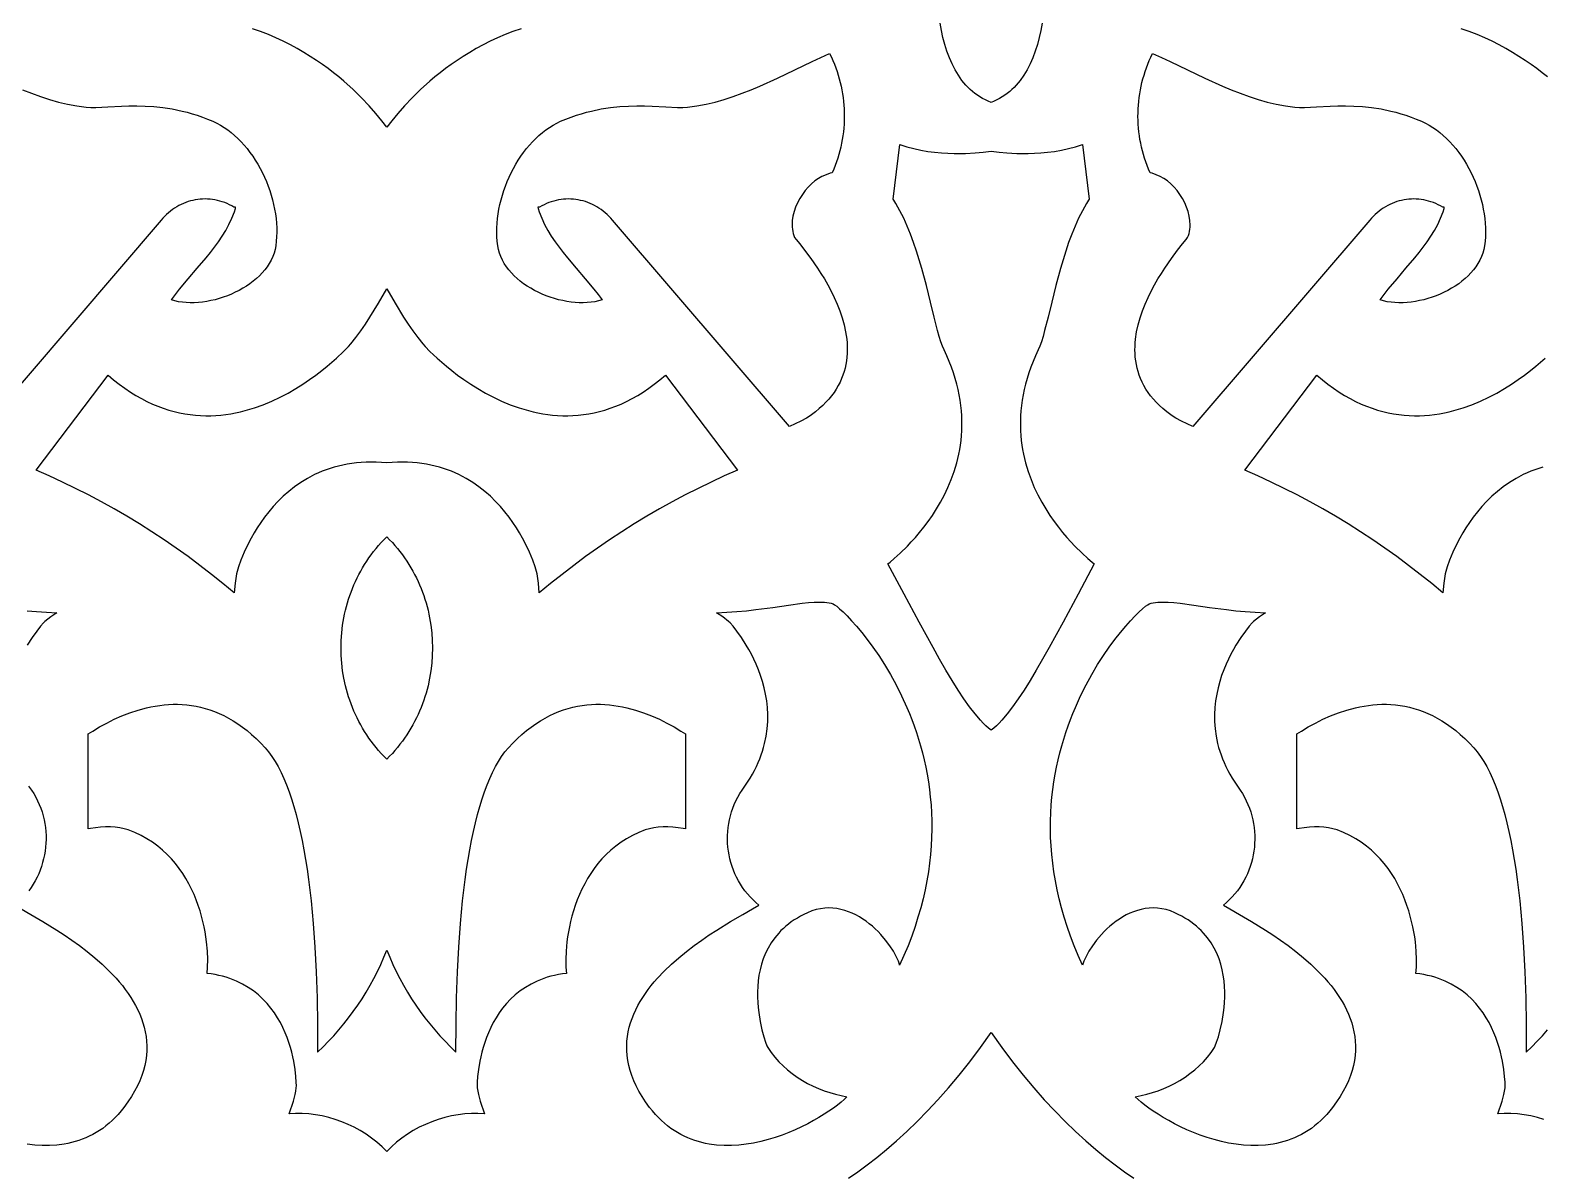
# Model space of a CAD drawing. Extents: x -350 to 350, y -780 to 780.
# Drawn here: x -174.4 to -79.3, y -647.1 to -575.2 of the extents above; entities that cross this region are included whole.
import ezdxf

# ---------------------------------------------------------------- set-up
doc = ezdxf.new("R2010")
doc.units = 0
doc.layers.add('LAYER_1', color=18, linetype='CONTINUOUS')

msp = doc.modelspace()

# ---------------------------------------------------------------- linework, layer by layer
at = {"layer": 'LAYER_1'}
for points in [[(-143.559, -575.075), (-144.066, -575.256), (-144.557, -575.449), (-145.033, -575.654), (-145.494, -575.869), (-145.94, -576.093), (-146.372, -576.326), (-146.788, -576.566), (-147.189, -576.813), (-147.576, -577.065), (-147.949, -577.322), (-148.307, -577.582), (-148.65, -577.845), (-148.979, -578.11), (-149.295, -578.376), (-149.882, -578.906), (-150.414, -579.427), (-150.892, -579.932), (-151.314, -580.413), (-151.683, -580.863), (-152, -581.273), (-152.317, -580.863), (-152.686, -580.413), (-153.109, -579.932), (-153.586, -579.427), (-154.118, -578.906), (-154.706, -578.376), (-155.021, -578.11), (-155.35, -577.845), (-155.694, -577.582), (-156.051, -577.322), (-156.424, -577.065), (-156.811, -576.813), (-157.212, -576.566), (-157.629, -576.326), (-158.06, -576.093), (-158.506, -575.869), (-158.967, -575.654), (-159.443, -575.449), (-159.935, -575.256), (-160.441, -575.075)], [(-110.784, -574.721), (-110.869, -575.183), (-110.969, -575.633), (-111.086, -576.069), (-111.22, -576.492), (-111.372, -576.897), (-111.542, -577.285), (-111.731, -577.654), (-111.939, -578.001), (-112.168, -578.326), (-112.417, -578.627), (-112.55, -578.768), (-112.688, -578.902), (-112.831, -579.029), (-112.981, -579.149), (-113.136, -579.262), (-113.296, -579.368), (-113.463, -579.466), (-113.635, -579.556), (-113.814, -579.638), (-113.999, -579.712), (-114.185, -579.638), (-114.363, -579.556), (-114.535, -579.466), (-114.702, -579.368), (-114.863, -579.262), (-115.018, -579.149), (-115.167, -579.029), (-115.311, -578.902), (-115.449, -578.768), (-115.581, -578.627), (-115.831, -578.326), (-116.059, -578.001), (-116.268, -577.654), (-116.456, -577.285), (-116.626, -576.897), (-116.778, -576.492), (-116.912, -576.069), (-117.029, -575.633), (-117.129, -575.183), (-117.214, -574.721)], [(-79.019, -578.11), (-79.348, -577.845), (-79.692, -577.582), (-80.049, -577.322), (-80.422, -577.065), (-80.809, -576.813), (-81.21, -576.566), (-81.627, -576.326), (-82.058, -576.093), (-82.504, -575.869), (-82.965, -575.654), (-83.441, -575.449), (-83.933, -575.256), (-84.439, -575.075)], [(-174.904, -578.915), (-174.346, -579.137), (-173.784, -579.342), (-173.218, -579.527), (-172.648, -579.689), (-172.072, -579.825), (-171.491, -579.933), (-170.903, -580.008), (-170.612, -580.025), (-170.287, -580.025), (-169.544, -579.991), (-168.683, -579.944), (-168.211, -579.929), (-167.713, -579.925), (-167.191, -579.938), (-166.644, -579.972), (-166.075, -580.032), (-165.485, -580.123), (-164.874, -580.25), (-164.562, -580.328), (-164.245, -580.417), (-163.923, -580.518), (-163.597, -580.631), (-163.267, -580.756), (-162.933, -580.894), (-162.693, -581.007), (-162.457, -581.135), (-162.227, -581.277), (-162.002, -581.433), (-161.782, -581.601), (-161.569, -581.782), (-161.362, -581.975), (-161.162, -582.179), (-160.968, -582.393), (-160.782, -582.617), (-160.602, -582.85), (-160.431, -583.092), (-160.267, -583.342), (-160.111, -583.598), (-159.963, -583.862), (-159.824, -584.131), (-159.694, -584.405), (-159.573, -584.684), (-159.462, -584.967), (-159.36, -585.254), (-159.267, -585.543), (-159.185, -585.834), (-159.114, -586.127), (-159.053, -586.42), (-159.003, -586.713), (-158.964, -587.006), (-158.937, -587.298), (-158.921, -587.588), (-158.917, -587.875), (-158.925, -588.16), (-158.946, -588.44), (-158.98, -588.716), (-159.025, -588.952), (-159.089, -589.182), (-159.172, -589.406), (-159.273, -589.623), (-159.39, -589.834), (-159.523, -590.038), (-159.671, -590.235), (-159.833, -590.425), (-160.008, -590.607), (-160.196, -590.781), (-160.394, -590.947), (-160.603, -591.105), (-160.822, -591.254), (-161.049, -591.395), (-161.283, -591.526), (-161.524, -591.648), (-161.771, -591.761), (-162.023, -591.864), (-162.279, -591.956), (-162.538, -592.039), (-162.799, -592.11), (-163.061, -592.171), (-163.323, -592.221), (-163.585, -592.259), (-163.845, -592.286), (-164.103, -592.301), (-164.357, -592.304), (-164.607, -592.295), (-164.852, -592.273), (-165.091, -592.238), (-165.322, -592.19), (-165.546, -592.129), (-165.293, -591.787), (-165.028, -591.451), (-164.479, -590.791), (-163.916, -590.139), (-163.359, -589.483), (-163.09, -589.15), (-162.829, -588.812), (-162.579, -588.468), (-162.343, -588.115), (-162.123, -587.754), (-161.922, -587.381), (-161.742, -586.996), (-161.585, -586.598), (-161.52, -586.377), (-161.506, -586.3), (-161.608, -586.299), (-161.752, -586.216), (-161.897, -586.14), (-162.044, -586.072), (-162.193, -586.011), (-162.344, -585.957), (-162.496, -585.91), (-162.649, -585.871), (-162.803, -585.839), (-162.957, -585.814), (-163.112, -585.796), (-163.268, -585.785), (-163.423, -585.781), (-163.578, -585.784), (-163.732, -585.794), (-163.886, -585.811), (-164.039, -585.835), (-164.191, -585.866), (-164.342, -585.904), (-164.491, -585.948), (-164.638, -585.999), (-164.784, -586.057), (-164.927, -586.121), (-165.067, -586.192), (-165.205, -586.269), (-165.341, -586.353), (-165.473, -586.444), (-165.602, -586.541), (-165.727, -586.644), (-165.848, -586.753), (-165.966, -586.869), (-166.079, -586.992), (-166.188, -587.12), (-177.319, -600.072)], [(-79.308, -602.639), (-79.566, -602.718), (-79.818, -602.805), (-80.064, -602.899), (-80.302, -603), (-80.535, -603.108), (-80.98, -603.341), (-81.4, -603.597), (-81.796, -603.872), (-82.167, -604.164), (-82.515, -604.469), (-82.841, -604.787), (-83.144, -605.112), (-83.425, -605.444), (-83.685, -605.779), (-83.925, -606.114), (-84.145, -606.447), (-84.345, -606.775), (-84.527, -607.096), (-84.69, -607.406), (-84.965, -607.984), (-85.173, -608.488), (-85.32, -608.896), (-85.449, -609.338), (-85.495, -609.638), (-85.529, -609.94), (-85.588, -610.546), (-86.298, -609.955), (-87.019, -609.377), (-87.75, -608.813), (-88.492, -608.263), (-89.244, -607.727), (-90.005, -607.205), (-90.776, -606.698), (-91.555, -606.205), (-92.342, -605.727), (-93.138, -605.265), (-93.941, -604.818), (-94.751, -604.387), (-95.568, -603.971), (-96.391, -603.572), (-97.22, -603.189), (-98.055, -602.823), (-93.522, -596.848), (-93.172, -597.145), (-92.822, -597.422), (-92.472, -597.678), (-92.123, -597.914), (-91.775, -598.13), (-91.427, -598.328), (-91.081, -598.507), (-90.735, -598.668), (-90.391, -598.812), (-90.049, -598.938), (-89.708, -599.049), (-89.369, -599.143), (-89.032, -599.222), (-88.697, -599.287), (-88.365, -599.337), (-88.035, -599.373), (-87.707, -599.395), (-87.382, -599.405), (-87.061, -599.403), (-86.742, -599.389), (-86.427, -599.363), (-86.115, -599.327), (-85.807, -599.28), (-85.502, -599.224), (-85.202, -599.159), (-84.905, -599.085), (-84.325, -598.912), (-83.764, -598.711), (-83.222, -598.486), (-82.7, -598.24), (-82.201, -597.978), (-81.726, -597.703), (-81.275, -597.42), (-80.85, -597.134), (-80.453, -596.847), (-80.084, -596.565), (-79.745, -596.291), (-79.163, -595.784)], [(-174.622, -611.66), (-174.02, -611.716), (-173.392, -611.759), (-172.739, -611.786), (-173.122, -612.053), (-173.496, -612.332), (-173.593, -612.429), (-173.771, -612.634), (-174.012, -612.94), (-174.298, -613.339), (-174.609, -613.825)], [(-79.237, -643.64), (-79.648, -643.518), (-80.063, -643.418), (-80.481, -643.342), (-80.9, -643.29), (-81.317, -643.263), (-81.731, -643.261), (-82.141, -643.286), (-81.874, -642.484), (-81.765, -642.076), (-81.721, -641.869), (-81.686, -641.661), (-81.681, -641.536), (-81.687, -641.289), (-81.711, -640.937), (-81.762, -640.497), (-81.848, -639.984), (-81.906, -639.707), (-81.976, -639.417), (-82.058, -639.118), (-82.153, -638.812), (-82.264, -638.501), (-82.389, -638.187), (-82.531, -637.871), (-82.691, -637.557), (-82.869, -637.246), (-83.066, -636.941), (-83.283, -636.642), (-83.522, -636.354), (-83.783, -636.077), (-84.068, -635.814), (-84.377, -635.567), (-84.71, -635.338), (-85.071, -635.129), (-85.458, -634.942), (-85.873, -634.78), (-86.092, -634.708), (-86.318, -634.644), (-86.551, -634.587), (-86.793, -634.537), (-87.042, -634.495), (-87.298, -634.46), (-87.261, -634.065), (-87.25, -633.596), (-87.27, -633.064), (-87.325, -632.48), (-87.367, -632.172), (-87.419, -631.855), (-87.482, -631.53), (-87.557, -631.2), (-87.643, -630.865), (-87.742, -630.526), (-87.854, -630.186), (-87.979, -629.845), (-88.118, -629.505), (-88.272, -629.167), (-88.441, -628.833), (-88.625, -628.503), (-88.826, -628.18), (-89.044, -627.865), (-89.278, -627.559), (-89.531, -627.264), (-89.801, -626.98), (-90.091, -626.709), (-90.399, -626.454), (-90.728, -626.214), (-91.077, -625.992), (-91.447, -625.788), (-91.838, -625.605), (-92.251, -625.443), (-92.511, -625.364), (-92.784, -625.306), (-93.071, -625.268), (-93.368, -625.249), (-93.675, -625.248), (-93.99, -625.266), (-94.31, -625.301), (-94.636, -625.353), (-94.776, -625.382), (-94.776, -619.41), (-94.486, -619.224), (-94.058, -618.969), (-93.609, -618.723), (-93.14, -618.49), (-92.653, -618.274), (-92.149, -618.079), (-91.63, -617.908), (-91.097, -617.765), (-90.826, -617.706), (-90.553, -617.655), (-90.276, -617.613), (-89.997, -617.581), (-89.716, -617.559), (-89.433, -617.547), (-89.148, -617.547), (-88.861, -617.558), (-88.573, -617.581), (-88.284, -617.617), (-87.994, -617.665), (-87.702, -617.727), (-87.41, -617.803), (-87.118, -617.894), (-86.825, -617.999), (-86.532, -618.12), (-86.24, -618.257), (-85.947, -618.41), (-85.655, -618.581), (-85.364, -618.768), (-85.074, -618.974), (-84.785, -619.198), (-84.497, -619.441), (-84.21, -619.703), (-83.926, -619.985), (-83.643, -620.287), (-83.428, -620.543), (-83.222, -620.824), (-83.023, -621.132), (-82.831, -621.465), (-82.647, -621.823), (-82.471, -622.205), (-82.302, -622.612), (-82.14, -623.043), (-81.986, -623.497), (-81.839, -623.974), (-81.7, -624.473), (-81.567, -624.994), (-81.442, -625.537), (-81.323, -626.102), (-81.212, -626.687), (-81.108, -627.292), (-81.01, -627.917), (-80.92, -628.562), (-80.836, -629.226), (-80.759, -629.909), (-80.689, -630.61), (-80.626, -631.329), (-80.519, -632.818), (-80.438, -634.373), (-80.383, -635.992), (-80.353, -637.67), (-80.348, -639.404), (-80.001, -639.073), (-79.662, -638.731), (-79.332, -638.378), (-79.011, -638.015)], [(-174.519, -622.686), (-174.339, -622.934), (-174.199, -623.153), (-174.071, -623.378), (-173.955, -623.607), (-173.851, -623.839), (-173.758, -624.075), (-173.676, -624.314), (-173.606, -624.556), (-173.548, -624.8), (-173.5, -625.045), (-173.464, -625.292), (-173.44, -625.539), (-173.426, -625.787), (-173.424, -626.035), (-173.432, -626.283), (-173.451, -626.529), (-173.482, -626.775), (-173.523, -627.018), (-173.575, -627.259), (-173.638, -627.498), (-173.711, -627.734), (-173.795, -627.966), (-173.889, -628.194), (-173.994, -628.418), (-174.109, -628.637), (-174.235, -628.85), (-174.371, -629.059), (-174.517, -629.261)], [(-174.99, -630.411), (-174.383, -630.757), (-173.62, -631.202), (-172.745, -631.739), (-172.28, -632.043), (-171.804, -632.368), (-171.322, -632.715), (-170.841, -633.083), (-170.364, -633.473), (-169.899, -633.883), (-169.451, -634.313), (-169.025, -634.762), (-168.822, -634.994), (-168.627, -635.231), (-168.44, -635.473), (-168.263, -635.719), (-168.095, -635.97), (-167.937, -636.225), (-167.791, -636.485), (-167.656, -636.749), (-167.534, -637.018), (-167.425, -637.291), (-167.331, -637.568), (-167.25, -637.849), (-167.185, -638.135), (-167.137, -638.425), (-167.104, -638.719), (-167.09, -639.016), (-167.093, -639.318), (-167.115, -639.624), (-167.157, -639.934), (-167.219, -640.247), (-167.302, -640.564), (-167.406, -640.885), (-167.533, -641.21), (-167.683, -641.538), (-167.856, -641.87), (-168.054, -642.205), (-168.277, -642.543), (-168.526, -642.885), (-168.704, -643.11), (-168.887, -643.323), (-169.075, -643.522), (-169.267, -643.71), (-169.462, -643.885), (-169.662, -644.049), (-169.865, -644.201), (-170.071, -644.342), (-170.281, -644.473), (-170.493, -644.592), (-170.708, -644.701), (-170.926, -644.8), (-171.147, -644.888), (-171.369, -644.968), (-171.594, -645.037), (-171.82, -645.098), (-172.048, -645.149), (-172.277, -645.192), (-172.739, -645.253), (-173.204, -645.282), (-173.671, -645.282), (-174.138, -645.254), (-174.604, -645.201)], [(-122.962, -647.337), (-122.386, -646.935), (-121.795, -646.5), (-121.19, -646.03), (-120.572, -645.523), (-119.944, -644.979), (-119.305, -644.397), (-118.658, -643.774), (-118.004, -643.11), (-117.343, -642.402), (-116.679, -641.651), (-116.011, -640.855), (-115.341, -640.011), (-114.67, -639.119), (-113.999, -638.178), (-113.328, -639.119), (-112.658, -640.011), (-111.988, -640.855), (-111.32, -641.651), (-110.655, -642.402), (-109.995, -643.11), (-109.34, -643.774), (-108.693, -644.397), (-108.054, -644.979), (-107.426, -645.523), (-106.808, -646.03), (-106.203, -646.5), (-105.612, -646.935), (-105.036, -647.337)]]:
    msp.add_lwpolyline(points, dxfattribs=at)
for points in [[(-124.046, -576.857), (-123.947, -577.079), (-123.853, -577.304), (-123.767, -577.53), (-123.687, -577.759), (-123.613, -577.989), (-123.546, -578.222), (-123.485, -578.455), (-123.431, -578.69), (-123.384, -578.927), (-123.343, -579.164), (-123.308, -579.402), (-123.28, -579.642), (-123.259, -579.881), (-123.244, -580.121), (-123.235, -580.362), (-123.233, -580.602), (-123.238, -580.843), (-123.249, -581.083), (-123.267, -581.324), (-123.291, -581.563), (-123.322, -581.802), (-123.36, -582.041), (-123.404, -582.278), (-123.454, -582.514), (-123.511, -582.75), (-123.575, -582.983), (-123.645, -583.216), (-123.722, -583.446), (-123.806, -583.675), (-123.896, -583.902), (-123.992, -584.126), (-124.117, -584.164), (-124.374, -584.258), (-124.637, -584.372), (-124.864, -584.495), (-125.085, -584.647), (-125.299, -584.827), (-125.502, -585.031), (-125.694, -585.255), (-125.87, -585.496), (-126.03, -585.752), (-126.171, -586.019), (-126.291, -586.295), (-126.388, -586.576), (-126.459, -586.858), (-126.502, -587.14), (-126.516, -587.417), (-126.51, -587.553), (-126.497, -587.687), (-126.475, -587.819), (-126.444, -587.947), (-126.404, -588.072), (-126.355, -588.193), (-126.256, -588.33), (-126.037, -588.604), (-125.724, -589.003), (-125.343, -589.512), (-124.922, -590.119), (-124.705, -590.455), (-124.487, -590.81), (-124.273, -591.182), (-124.065, -591.57), (-123.868, -591.973), (-123.684, -592.388), (-123.516, -592.813), (-123.369, -593.248), (-123.245, -593.691), (-123.148, -594.139), (-123.08, -594.591), (-123.059, -594.818), (-123.047, -595.045), (-123.044, -595.273), (-123.05, -595.5), (-123.066, -595.727), (-123.093, -595.954), (-123.131, -596.18), (-123.18, -596.405), (-123.241, -596.63), (-123.314, -596.852), (-123.399, -597.074), (-123.498, -597.293), (-123.61, -597.511), (-123.735, -597.726), (-123.875, -597.939), (-124.03, -598.15), (-124.2, -598.357), (-124.385, -598.562), (-124.586, -598.763), (-124.803, -598.961), (-125.038, -599.156), (-125.289, -599.346), (-125.451, -599.458), (-125.619, -599.561), (-125.965, -599.748), (-126.681, -600.072), (-137.812, -587.12), (-137.921, -586.992), (-138.034, -586.869), (-138.152, -586.753), (-138.273, -586.644), (-138.399, -586.541), (-138.528, -586.444), (-138.66, -586.353), (-138.795, -586.269), (-138.933, -586.192), (-139.074, -586.121), (-139.217, -586.057), (-139.362, -585.999), (-139.509, -585.948), (-139.658, -585.904), (-139.809, -585.866), (-139.961, -585.835), (-140.114, -585.811), (-140.268, -585.794), (-140.422, -585.784), (-140.577, -585.781), (-140.733, -585.785), (-140.888, -585.796), (-141.043, -585.814), (-141.197, -585.839), (-141.351, -585.871), (-141.504, -585.91), (-141.656, -585.957), (-141.807, -586.011), (-141.956, -586.072), (-142.103, -586.14), (-142.249, -586.216), (-142.392, -586.299), (-142.494, -586.3), (-142.48, -586.377), (-142.416, -586.598), (-142.259, -586.996), (-142.078, -587.381), (-141.877, -587.754), (-141.657, -588.115), (-141.421, -588.468), (-141.171, -588.812), (-140.911, -589.15), (-140.641, -589.483), (-140.085, -590.139), (-139.522, -590.791), (-138.972, -591.451), (-138.708, -591.787), (-138.454, -592.129), (-138.678, -592.19), (-138.91, -592.238), (-139.148, -592.273), (-139.393, -592.295), (-139.643, -592.304), (-139.898, -592.301), (-140.155, -592.286), (-140.415, -592.259), (-140.677, -592.221), (-140.94, -592.171), (-141.202, -592.11), (-141.463, -592.039), (-141.721, -591.956), (-141.977, -591.864), (-142.229, -591.761), (-142.476, -591.648), (-142.717, -591.526), (-142.952, -591.395), (-143.178, -591.254), (-143.397, -591.105), (-143.606, -590.947), (-143.804, -590.781), (-143.992, -590.607), (-144.167, -590.425), (-144.329, -590.235), (-144.477, -590.038), (-144.61, -589.834), (-144.728, -589.623), (-144.828, -589.406), (-144.911, -589.182), (-144.976, -588.952), (-145.021, -588.716), (-145.054, -588.44), (-145.075, -588.16), (-145.083, -587.875), (-145.08, -587.588), (-145.064, -587.298), (-145.036, -587.006), (-144.997, -586.713), (-144.947, -586.42), (-144.886, -586.127), (-144.815, -585.834), (-144.733, -585.543), (-144.641, -585.254), (-144.539, -584.967), (-144.427, -584.684), (-144.306, -584.405), (-144.176, -584.131), (-144.037, -583.862), (-143.889, -583.598), (-143.734, -583.342), (-143.57, -583.092), (-143.398, -582.85), (-143.219, -582.617), (-143.032, -582.393), (-142.838, -582.179), (-142.638, -581.975), (-142.431, -581.782), (-142.218, -581.601), (-141.999, -581.433), (-141.774, -581.277), (-141.543, -581.135), (-141.308, -581.007), (-141.067, -580.894), (-140.733, -580.756), (-140.403, -580.631), (-140.077, -580.518), (-139.756, -580.417), (-139.439, -580.328), (-139.126, -580.25), (-138.516, -580.123), (-137.925, -580.032), (-137.356, -579.972), (-136.81, -579.938), (-136.287, -579.925), (-135.789, -579.929), (-135.317, -579.944), (-134.456, -579.991), (-133.713, -580.025), (-133.389, -580.025), (-133.098, -580.008), (-132.51, -579.933), (-131.928, -579.825), (-131.353, -579.689), (-130.782, -579.527), (-130.216, -579.342), (-129.655, -579.137), (-129.097, -578.915), (-128.542, -578.679), (-127.439, -578.176), (-126.343, -577.653), (-125.249, -577.132), (-124.701, -576.88), (-124.152, -576.637)], [(-103.297, -576.88), (-102.75, -577.132), (-101.655, -577.653), (-100.559, -578.176), (-99.457, -578.679), (-98.902, -578.915), (-98.344, -579.137), (-97.782, -579.342), (-97.216, -579.527), (-96.646, -579.689), (-96.07, -579.825), (-95.489, -579.933), (-94.901, -580.008), (-94.61, -580.025), (-94.285, -580.025), (-93.542, -579.991), (-92.681, -579.944), (-92.209, -579.929), (-91.711, -579.925), (-91.189, -579.938), (-90.642, -579.972), (-90.073, -580.032), (-89.483, -580.123), (-88.872, -580.25), (-88.56, -580.328), (-88.243, -580.417), (-87.921, -580.518), (-87.595, -580.631), (-87.265, -580.756), (-86.931, -580.894), (-86.691, -581.007), (-86.455, -581.135), (-86.225, -581.277), (-86, -581.433), (-85.78, -581.601), (-85.567, -581.782), (-85.36, -581.975), (-85.16, -582.179), (-84.966, -582.393), (-84.78, -582.617), (-84.6, -582.85), (-84.429, -583.092), (-84.265, -583.342), (-84.109, -583.598), (-83.961, -583.862), (-83.822, -584.131), (-83.692, -584.405), (-83.571, -584.684), (-83.46, -584.967), (-83.358, -585.254), (-83.265, -585.543), (-83.183, -585.834), (-83.112, -586.127), (-83.051, -586.42), (-83.001, -586.713), (-82.962, -587.006), (-82.935, -587.298), (-82.919, -587.588), (-82.915, -587.875), (-82.923, -588.16), (-82.944, -588.44), (-82.978, -588.716), (-83.023, -588.952), (-83.087, -589.182), (-83.17, -589.406), (-83.271, -589.623), (-83.388, -589.834), (-83.521, -590.038), (-83.669, -590.235), (-83.831, -590.425), (-84.006, -590.607), (-84.194, -590.781), (-84.392, -590.947), (-84.601, -591.105), (-84.82, -591.254), (-85.047, -591.395), (-85.281, -591.526), (-85.522, -591.648), (-85.769, -591.761), (-86.021, -591.864), (-86.277, -591.956), (-86.536, -592.039), (-86.797, -592.11), (-87.059, -592.171), (-87.321, -592.221), (-87.583, -592.259), (-87.843, -592.286), (-88.101, -592.301), (-88.355, -592.304), (-88.605, -592.295), (-88.85, -592.273), (-89.089, -592.238), (-89.32, -592.19), (-89.544, -592.129), (-89.291, -591.787), (-89.026, -591.451), (-88.477, -590.791), (-87.914, -590.139), (-87.357, -589.483), (-87.088, -589.15), (-86.827, -588.812), (-86.577, -588.468), (-86.341, -588.115), (-86.121, -587.754), (-85.92, -587.381), (-85.74, -586.996), (-85.583, -586.598), (-85.518, -586.377), (-85.504, -586.3), (-85.606, -586.299), (-85.75, -586.216), (-85.895, -586.14), (-86.042, -586.072), (-86.191, -586.011), (-86.342, -585.957), (-86.494, -585.91), (-86.647, -585.871), (-86.801, -585.839), (-86.955, -585.814), (-87.11, -585.796), (-87.266, -585.785), (-87.421, -585.781), (-87.576, -585.784), (-87.73, -585.794), (-87.884, -585.811), (-88.037, -585.835), (-88.189, -585.866), (-88.34, -585.904), (-88.489, -585.948), (-88.636, -585.999), (-88.782, -586.057), (-88.925, -586.121), (-89.065, -586.192), (-89.203, -586.269), (-89.339, -586.353), (-89.471, -586.444), (-89.6, -586.541), (-89.725, -586.644), (-89.846, -586.753), (-89.964, -586.869), (-90.077, -586.992), (-90.186, -587.12), (-101.317, -600.072), (-102.033, -599.748), (-102.379, -599.561), (-102.547, -599.458), (-102.709, -599.346), (-102.961, -599.156), (-103.195, -598.961), (-103.412, -598.763), (-103.613, -598.562), (-103.799, -598.357), (-103.968, -598.15), (-104.123, -597.939), (-104.263, -597.726), (-104.388, -597.511), (-104.5, -597.293), (-104.599, -597.074), (-104.684, -596.852), (-104.757, -596.63), (-104.818, -596.405), (-104.867, -596.18), (-104.905, -595.954), (-104.932, -595.727), (-104.948, -595.5), (-104.955, -595.273), (-104.952, -595.045), (-104.939, -594.818), (-104.918, -594.591), (-104.851, -594.139), (-104.753, -593.691), (-104.629, -593.248), (-104.482, -592.813), (-104.315, -592.388), (-104.13, -591.973), (-103.933, -591.57), (-103.725, -591.182), (-103.511, -590.81), (-103.294, -590.455), (-103.076, -590.119), (-102.655, -589.512), (-102.274, -589.003), (-101.961, -588.604), (-101.742, -588.33), (-101.644, -588.193), (-101.594, -588.072), (-101.554, -587.947), (-101.523, -587.819), (-101.501, -587.687), (-101.488, -587.553), (-101.483, -587.417), (-101.496, -587.14), (-101.54, -586.858), (-101.611, -586.576), (-101.707, -586.295), (-101.827, -586.019), (-101.968, -585.752), (-102.128, -585.496), (-102.305, -585.255), (-102.496, -585.031), (-102.699, -584.827), (-102.913, -584.647), (-103.134, -584.495), (-103.361, -584.372), (-103.625, -584.258), (-103.881, -584.164), (-104.006, -584.126), (-104.103, -583.902), (-104.193, -583.675), (-104.276, -583.446), (-104.353, -583.216), (-104.423, -582.983), (-104.487, -582.75), (-104.544, -582.514), (-104.595, -582.278), (-104.639, -582.041), (-104.676, -581.802), (-104.707, -581.563), (-104.731, -581.324), (-104.749, -581.083), (-104.76, -580.843), (-104.765, -580.602), (-104.763, -580.362), (-104.755, -580.121), (-104.74, -579.881), (-104.718, -579.642), (-104.69, -579.402), (-104.656, -579.164), (-104.615, -578.927), (-104.567, -578.69), (-104.513, -578.455), (-104.452, -578.222), (-104.385, -577.989), (-104.312, -577.759), (-104.231, -577.53), (-104.145, -577.304), (-104.052, -577.079), (-103.952, -576.857), (-103.846, -576.637)], [(-107.831, -585.793), (-107.875, -585.859), (-108.009, -586.07), (-108.263, -586.515), (-108.501, -586.986), (-108.724, -587.481), (-108.932, -587.994), (-109.127, -588.521), (-109.309, -589.059), (-109.479, -589.602), (-109.639, -590.147), (-109.929, -591.224), (-110.187, -592.257), (-110.419, -593.211), (-110.633, -594.054), (-110.736, -594.423), (-110.837, -594.751), (-110.937, -595.034), (-111.037, -595.268), (-111.207, -595.636), (-111.361, -595.999), (-111.501, -596.359), (-111.626, -596.715), (-111.737, -597.067), (-111.834, -597.414), (-111.918, -597.758), (-111.989, -598.097), (-112.047, -598.432), (-112.093, -598.763), (-112.127, -599.089), (-112.15, -599.411), (-112.161, -599.728), (-112.162, -600.041), (-112.153, -600.35), (-112.134, -600.653), (-112.106, -600.952), (-112.068, -601.246), (-112.022, -601.536), (-111.968, -601.82), (-111.906, -602.1), (-111.836, -602.375), (-111.677, -602.909), (-111.492, -603.423), (-111.286, -603.916), (-111.061, -604.388), (-110.821, -604.837), (-110.569, -605.265), (-110.308, -605.67), (-110.042, -606.052), (-109.772, -606.41), (-109.504, -606.745), (-109.239, -607.055), (-108.982, -607.341), (-108.734, -607.601), (-108.284, -608.044), (-107.912, -608.382), (-107.646, -608.61), (-107.51, -608.725), (-108.527, -610.626), (-109.469, -612.382), (-110.344, -613.979), (-110.759, -614.715), (-111.16, -615.407), (-111.548, -616.053), (-111.925, -616.652), (-112.291, -617.203), (-112.647, -617.704), (-112.995, -618.153), (-113.336, -618.549), (-113.503, -618.727), (-113.67, -618.891), (-113.835, -619.041), (-113.999, -619.177), (-114.164, -619.041), (-114.329, -618.891), (-114.495, -618.727), (-114.662, -618.549), (-115.003, -618.153), (-115.351, -617.704), (-115.707, -617.203), (-116.073, -616.652), (-116.45, -616.053), (-116.838, -615.407), (-117.239, -614.715), (-117.654, -613.979), (-118.529, -612.382), (-119.471, -610.626), (-120.489, -608.725), (-120.353, -608.61), (-120.086, -608.382), (-119.715, -608.044), (-119.264, -607.601), (-119.017, -607.341), (-118.759, -607.055), (-118.494, -606.745), (-118.226, -606.41), (-117.957, -606.052), (-117.69, -605.67), (-117.429, -605.265), (-117.177, -604.837), (-116.937, -604.388), (-116.712, -603.916), (-116.506, -603.423), (-116.322, -602.909), (-116.162, -602.375), (-116.092, -602.1), (-116.03, -601.82), (-115.976, -601.536), (-115.93, -601.246), (-115.893, -600.952), (-115.864, -600.653), (-115.845, -600.35), (-115.836, -600.041), (-115.837, -599.728), (-115.849, -599.411), (-115.871, -599.089), (-115.905, -598.763), (-115.951, -598.432), (-116.009, -598.097), (-116.08, -597.758), (-116.164, -597.414), (-116.261, -597.067), (-116.372, -596.715), (-116.497, -596.359), (-116.637, -595.999), (-116.792, -595.636), (-116.962, -595.268), (-117.062, -595.034), (-117.162, -594.751), (-117.262, -594.423), (-117.365, -594.054), (-117.579, -593.211), (-117.812, -592.257), (-118.069, -591.224), (-118.359, -590.147), (-118.519, -589.602), (-118.689, -589.059), (-118.871, -588.521), (-119.066, -587.994), (-119.274, -587.481), (-119.497, -586.986), (-119.735, -586.515), (-119.989, -586.07), (-120.123, -585.859), (-120.168, -585.793), (-119.736, -582.357), (-119.31, -582.495), (-118.865, -582.614), (-118.421, -582.71), (-117.982, -582.785), (-117.551, -582.841), (-117.13, -582.881), (-116.723, -582.906), (-116.332, -582.918), (-115.613, -582.911), (-114.996, -582.877), (-114.506, -582.831), (-113.999, -582.767), (-113.493, -582.831), (-113.002, -582.877), (-112.385, -582.911), (-111.666, -582.918), (-111.276, -582.906), (-110.868, -582.881), (-110.448, -582.841), (-110.016, -582.785), (-109.577, -582.71), (-109.133, -582.614), (-108.688, -582.495), (-108.263, -582.357)], [(-151.482, -592.327), (-150.943, -593.218), (-150.66, -593.653), (-150.365, -594.078), (-150.056, -594.492), (-149.73, -594.891), (-149.585, -595.051), (-149.283, -595.36), (-148.836, -595.784), (-148.253, -596.291), (-147.914, -596.565), (-147.546, -596.847), (-147.148, -597.134), (-146.723, -597.42), (-146.273, -597.703), (-145.797, -597.978), (-145.298, -598.24), (-144.777, -598.486), (-144.235, -598.711), (-143.673, -598.912), (-143.093, -599.085), (-142.796, -599.159), (-142.496, -599.224), (-142.191, -599.28), (-141.883, -599.327), (-141.571, -599.363), (-141.256, -599.389), (-140.937, -599.403), (-140.616, -599.405), (-140.291, -599.395), (-139.964, -599.373), (-139.634, -599.337), (-139.301, -599.287), (-138.966, -599.222), (-138.629, -599.143), (-138.29, -599.049), (-137.949, -598.938), (-137.607, -598.812), (-137.263, -598.668), (-136.918, -598.507), (-136.571, -598.328), (-136.224, -598.13), (-135.875, -597.914), (-135.526, -597.678), (-135.177, -597.422), (-134.827, -597.145), (-134.476, -596.848), (-129.943, -602.823), (-130.778, -603.189), (-131.607, -603.572), (-132.43, -603.971), (-133.247, -604.387), (-134.058, -604.818), (-134.86, -605.265), (-135.656, -605.727), (-136.443, -606.205), (-137.223, -606.698), (-137.993, -607.205), (-138.754, -607.727), (-139.506, -608.263), (-140.248, -608.813), (-140.979, -609.377), (-141.7, -609.955), (-142.41, -610.546), (-142.469, -609.94), (-142.503, -609.638), (-142.549, -609.338), (-142.678, -608.896), (-142.825, -608.488), (-143.034, -607.984), (-143.308, -607.406), (-143.471, -607.096), (-143.653, -606.775), (-143.854, -606.447), (-144.073, -606.114), (-144.313, -605.779), (-144.573, -605.444), (-144.855, -605.112), (-145.158, -604.787), (-145.483, -604.469), (-145.831, -604.164), (-146.203, -603.872), (-146.598, -603.597), (-147.018, -603.341), (-147.464, -603.108), (-147.696, -603), (-147.935, -602.899), (-148.18, -602.805), (-148.432, -602.718), (-148.69, -602.639), (-148.956, -602.567), (-149.228, -602.504), (-149.507, -602.45), (-149.794, -602.404), (-150.087, -602.368), (-150.388, -602.341), (-150.695, -602.324), (-151.01, -602.318), (-151.333, -602.322), (-151.662, -602.337), (-152, -602.364), (-152.338, -602.337), (-152.668, -602.322), (-152.99, -602.318), (-153.305, -602.324), (-153.613, -602.341), (-153.913, -602.368), (-154.207, -602.404), (-154.493, -602.45), (-154.772, -602.504), (-155.044, -602.567), (-155.31, -602.639), (-155.568, -602.718), (-155.82, -602.805), (-156.066, -602.899), (-156.304, -603), (-156.537, -603.108), (-156.982, -603.341), (-157.402, -603.597), (-157.798, -603.872), (-158.169, -604.164), (-158.517, -604.469), (-158.843, -604.787), (-159.146, -605.112), (-159.427, -605.444), (-159.687, -605.779), (-159.927, -606.114), (-160.147, -606.447), (-160.347, -606.775), (-160.529, -607.096), (-160.692, -607.406), (-160.967, -607.984), (-161.175, -608.488), (-161.322, -608.896), (-161.451, -609.338), (-161.497, -609.638), (-161.531, -609.94), (-161.59, -610.546), (-162.3, -609.955), (-163.021, -609.377), (-163.752, -608.813), (-164.494, -608.263), (-165.246, -607.727), (-166.007, -607.205), (-166.778, -606.698), (-167.557, -606.205), (-168.344, -605.727), (-169.14, -605.265), (-169.943, -604.818), (-170.753, -604.387), (-171.57, -603.971), (-172.393, -603.572), (-173.223, -603.189), (-174.057, -602.823), (-169.524, -596.848), (-169.174, -597.145), (-168.824, -597.422), (-168.474, -597.678), (-168.125, -597.914), (-167.777, -598.13), (-167.429, -598.328), (-167.083, -598.507), (-166.737, -598.668), (-166.393, -598.812), (-166.051, -598.938), (-165.71, -599.049), (-165.371, -599.143), (-165.034, -599.222), (-164.699, -599.287), (-164.367, -599.337), (-164.037, -599.373), (-163.709, -599.395), (-163.385, -599.405), (-163.063, -599.403), (-162.744, -599.389), (-162.429, -599.363), (-162.117, -599.327), (-161.809, -599.28), (-161.504, -599.224), (-161.204, -599.159), (-160.907, -599.085), (-160.327, -598.912), (-159.766, -598.711), (-159.224, -598.486), (-158.702, -598.24), (-158.203, -597.978), (-157.728, -597.703), (-157.277, -597.42), (-156.852, -597.134), (-156.455, -596.847), (-156.086, -596.565), (-155.747, -596.291), (-155.165, -595.784), (-154.717, -595.36), (-154.416, -595.051), (-154.27, -594.891), (-153.945, -594.492), (-153.636, -594.078), (-153.341, -593.653), (-153.058, -593.218), (-152.518, -592.327), (-152, -591.424)], [(-151.823, -607.197), (-151.651, -607.38), (-151.486, -607.566), (-151.326, -607.756), (-151.171, -607.95), (-151.022, -608.146), (-150.879, -608.346), (-150.742, -608.549), (-150.61, -608.754), (-150.483, -608.963), (-150.363, -609.174), (-150.247, -609.387), (-150.138, -609.603), (-150.034, -609.822), (-149.936, -610.042), (-149.843, -610.265), (-149.756, -610.489), (-149.675, -610.715), (-149.599, -610.943), (-149.529, -611.173), (-149.464, -611.404), (-149.405, -611.636), (-149.352, -611.869), (-149.304, -612.104), (-149.225, -612.576), (-149.169, -613.051), (-149.136, -613.527), (-149.124, -614.005), (-149.136, -614.482), (-149.169, -614.959), (-149.225, -615.434), (-149.304, -615.906), (-149.405, -616.374), (-149.464, -616.606), (-149.529, -616.837), (-149.599, -617.066), (-149.675, -617.294), (-149.756, -617.521), (-149.843, -617.745), (-149.936, -617.967), (-150.034, -618.188), (-150.138, -618.406), (-150.247, -618.622), (-150.363, -618.836), (-150.483, -619.047), (-150.61, -619.255), (-150.742, -619.461), (-150.879, -619.664), (-151.022, -619.863), (-151.171, -620.06), (-151.326, -620.253), (-151.486, -620.443), (-151.651, -620.63), (-151.823, -620.813), (-152, -620.992), (-152.178, -620.813), (-152.349, -620.63), (-152.514, -620.443), (-152.675, -620.253), (-152.829, -620.06), (-152.978, -619.863), (-153.121, -619.664), (-153.259, -619.461), (-153.391, -619.255), (-153.517, -619.047), (-153.638, -618.836), (-153.753, -618.622), (-153.862, -618.406), (-153.966, -618.188), (-154.064, -617.967), (-154.157, -617.745), (-154.244, -617.521), (-154.326, -617.294), (-154.401, -617.066), (-154.472, -616.837), (-154.536, -616.606), (-154.595, -616.374), (-154.696, -615.906), (-154.775, -615.434), (-154.831, -614.959), (-154.865, -614.482), (-154.876, -614.005), (-154.865, -613.527), (-154.831, -613.051), (-154.775, -612.576), (-154.696, -612.104), (-154.649, -611.869), (-154.595, -611.636), (-154.536, -611.404), (-154.472, -611.173), (-154.401, -610.943), (-154.326, -610.715), (-154.244, -610.489), (-154.157, -610.265), (-154.064, -610.042), (-153.966, -609.822), (-153.862, -609.603), (-153.753, -609.387), (-153.638, -609.174), (-153.517, -608.963), (-153.391, -608.754), (-153.259, -608.549), (-153.121, -608.346), (-152.978, -608.146), (-152.829, -607.95), (-152.675, -607.756), (-152.514, -607.566), (-152.349, -607.38), (-152.178, -607.197), (-152, -607.018)], [(-124.475, -611.131), (-124.192, -611.169), (-124.062, -611.198), (-123.938, -611.235), (-123.847, -611.283), (-123.709, -611.384), (-123.528, -611.536), (-123.308, -611.738), (-123.053, -611.989), (-122.77, -612.289), (-122.461, -612.637), (-122.131, -613.031), (-121.786, -613.47), (-121.429, -613.954), (-121.064, -614.482), (-120.698, -615.052), (-120.333, -615.664), (-119.974, -616.317), (-119.627, -617.01), (-119.294, -617.741), (-119.136, -618.121), (-118.982, -618.51), (-118.835, -618.909), (-118.694, -619.317), (-118.561, -619.733), (-118.436, -620.159), (-118.318, -620.593), (-118.21, -621.036), (-118.111, -621.487), (-118.023, -621.947), (-117.945, -622.415), (-117.878, -622.891), (-117.823, -623.376), (-117.78, -623.868), (-117.75, -624.368), (-117.733, -624.875), (-117.73, -625.39), (-117.742, -625.913), (-117.769, -626.443), (-117.812, -626.98), (-117.871, -627.524), (-117.947, -628.075), (-118.04, -628.633), (-118.151, -629.198), (-118.281, -629.769), (-118.429, -630.347), (-118.598, -630.931), (-118.786, -631.521), (-118.995, -632.117), (-119.226, -632.72), (-119.478, -633.328), (-119.753, -633.942), (-119.787, -633.82), (-119.834, -633.687), (-119.965, -633.392), (-120.144, -633.067), (-120.368, -632.722), (-120.634, -632.367), (-120.94, -632.011), (-121.107, -631.837), (-121.282, -631.666), (-121.466, -631.5), (-121.658, -631.34), (-121.858, -631.188), (-122.065, -631.044), (-122.279, -630.91), (-122.5, -630.788), (-122.727, -630.678), (-122.96, -630.582), (-123.199, -630.5), (-123.443, -630.435), (-123.692, -630.387), (-123.945, -630.358), (-124.203, -630.349), (-124.464, -630.362), (-124.729, -630.396), (-124.997, -630.454), (-125.268, -630.538), (-125.541, -630.647), (-125.766, -630.753), (-125.981, -630.864), (-126.185, -630.981), (-126.38, -631.102), (-126.565, -631.228), (-126.741, -631.359), (-126.907, -631.494), (-127.064, -631.633), (-127.213, -631.775), (-127.353, -631.922), (-127.608, -632.225), (-127.831, -632.54), (-128.024, -632.865), (-128.189, -633.198), (-128.327, -633.538), (-128.441, -633.883), (-128.53, -634.231), (-128.598, -634.58), (-128.647, -634.929), (-128.677, -635.276), (-128.69, -635.618), (-128.689, -635.955), (-128.674, -636.285), (-128.649, -636.605), (-128.613, -636.914), (-128.519, -637.493), (-128.407, -638.006), (-128.289, -638.44), (-128.18, -638.781), (-128.093, -639.014), (-128.042, -639.126), (-127.832, -639.436), (-127.602, -639.732), (-127.352, -640.013), (-127.085, -640.279), (-126.801, -640.529), (-126.503, -640.764), (-126.192, -640.984), (-125.869, -641.187), (-125.537, -641.374), (-125.196, -641.545), (-124.849, -641.7), (-124.496, -641.837), (-124.14, -641.958), (-123.782, -642.061), (-123.424, -642.147), (-123.066, -642.216), (-123.235, -642.378), (-123.435, -642.552), (-123.662, -642.735), (-123.917, -642.925), (-124.196, -643.12), (-124.499, -643.319), (-124.824, -643.518), (-125.169, -643.717), (-125.533, -643.912), (-125.915, -644.103), (-126.312, -644.287), (-126.723, -644.461), (-127.146, -644.624), (-127.581, -644.774), (-128.025, -644.909), (-128.476, -645.026), (-128.934, -645.124), (-129.397, -645.201), (-129.862, -645.254), (-130.329, -645.282), (-130.796, -645.282), (-131.261, -645.253), (-131.723, -645.192), (-131.953, -645.149), (-132.18, -645.098), (-132.407, -645.037), (-132.631, -644.968), (-132.854, -644.888), (-133.074, -644.8), (-133.292, -644.701), (-133.507, -644.592), (-133.72, -644.473), (-133.929, -644.342), (-134.136, -644.201), (-134.339, -644.049), (-134.538, -643.885), (-134.734, -643.71), (-134.925, -643.522), (-135.113, -643.323), (-135.296, -643.11), (-135.475, -642.885), (-135.723, -642.543), (-135.946, -642.205), (-136.144, -641.87), (-136.317, -641.538), (-136.467, -641.21), (-136.594, -640.885), (-136.698, -640.564), (-136.781, -640.247), (-136.843, -639.934), (-136.885, -639.624), (-136.907, -639.318), (-136.911, -639.016), (-136.896, -638.719), (-136.864, -638.425), (-136.815, -638.135), (-136.75, -637.849), (-136.67, -637.568), (-136.575, -637.291), (-136.466, -637.018), (-136.344, -636.749), (-136.21, -636.485), (-136.063, -636.225), (-135.906, -635.97), (-135.738, -635.719), (-135.56, -635.473), (-135.373, -635.231), (-135.178, -634.994), (-134.975, -634.762), (-134.549, -634.313), (-134.101, -633.883), (-133.636, -633.473), (-133.16, -633.083), (-132.678, -632.715), (-132.196, -632.368), (-131.72, -632.043), (-131.255, -631.739), (-130.38, -631.202), (-129.617, -630.757), (-129.01, -630.411), (-128.603, -630.164), (-128.799, -629.999), (-128.985, -629.826), (-129.161, -629.645), (-129.328, -629.456), (-129.484, -629.261), (-129.63, -629.059), (-129.766, -628.85), (-129.891, -628.637), (-130.006, -628.418), (-130.111, -628.194), (-130.206, -627.966), (-130.289, -627.734), (-130.363, -627.498), (-130.425, -627.259), (-130.477, -627.018), (-130.518, -626.775), (-130.549, -626.529), (-130.568, -626.283), (-130.577, -626.035), (-130.574, -625.787), (-130.561, -625.539), (-130.536, -625.292), (-130.5, -625.045), (-130.453, -624.8), (-130.394, -624.556), (-130.324, -624.314), (-130.243, -624.075), (-130.15, -623.839), (-130.045, -623.607), (-129.929, -623.378), (-129.801, -623.153), (-129.661, -622.934), (-129.481, -622.686), (-129.314, -622.44), (-129.158, -622.193), (-129.013, -621.947), (-128.88, -621.702), (-128.758, -621.458), (-128.647, -621.214), (-128.546, -620.972), (-128.456, -620.73), (-128.375, -620.49), (-128.304, -620.251), (-128.242, -620.014), (-128.144, -619.544), (-128.08, -619.081), (-128.048, -618.626), (-128.044, -618.18), (-128.066, -617.744), (-128.113, -617.318), (-128.182, -616.903), (-128.27, -616.501), (-128.375, -616.111), (-128.494, -615.736), (-128.627, -615.375), (-128.769, -615.031), (-128.919, -614.702), (-129.074, -614.391), (-129.233, -614.099), (-129.392, -613.825), (-129.703, -613.339), (-129.988, -612.94), (-130.229, -612.634), (-130.407, -612.429), (-130.504, -612.332), (-130.878, -612.053), (-131.261, -611.786), (-130.609, -611.759), (-129.981, -611.716), (-129.378, -611.66), (-128.801, -611.596), (-127.723, -611.453), (-126.75, -611.311), (-125.883, -611.193), (-125.49, -611.151), (-125.124, -611.125), (-124.786, -611.117)], [(-102.874, -611.125), (-102.508, -611.151), (-102.115, -611.193), (-101.248, -611.311), (-100.275, -611.453), (-99.197, -611.596), (-98.62, -611.66), (-98.018, -611.716), (-97.39, -611.759), (-96.737, -611.786), (-97.12, -612.053), (-97.494, -612.332), (-97.591, -612.429), (-97.769, -612.634), (-98.01, -612.94), (-98.296, -613.339), (-98.607, -613.825), (-98.766, -614.099), (-98.924, -614.391), (-99.079, -614.702), (-99.229, -615.031), (-99.372, -615.375), (-99.504, -615.736), (-99.624, -616.111), (-99.729, -616.501), (-99.817, -616.903), (-99.885, -617.318), (-99.932, -617.744), (-99.954, -618.18), (-99.951, -618.626), (-99.918, -619.081), (-99.854, -619.544), (-99.757, -620.014), (-99.695, -620.251), (-99.623, -620.49), (-99.542, -620.73), (-99.452, -620.972), (-99.351, -621.214), (-99.24, -621.458), (-99.118, -621.702), (-98.985, -621.947), (-98.841, -622.193), (-98.685, -622.44), (-98.517, -622.686), (-98.337, -622.934), (-98.197, -623.153), (-98.069, -623.378), (-97.953, -623.607), (-97.849, -623.839), (-97.756, -624.075), (-97.674, -624.314), (-97.604, -624.556), (-97.546, -624.8), (-97.498, -625.045), (-97.462, -625.292), (-97.438, -625.539), (-97.424, -625.787), (-97.421, -626.035), (-97.43, -626.283), (-97.449, -626.529), (-97.48, -626.775), (-97.521, -627.018), (-97.573, -627.259), (-97.636, -627.498), (-97.709, -627.734), (-97.793, -627.966), (-97.887, -628.194), (-97.992, -628.418), (-98.107, -628.637), (-98.233, -628.85), (-98.368, -629.059), (-98.514, -629.261), (-98.671, -629.456), (-98.837, -629.645), (-99.013, -629.826), (-99.199, -629.999), (-99.395, -630.164), (-98.988, -630.411), (-98.381, -630.757), (-97.618, -631.202), (-96.743, -631.739), (-96.278, -632.043), (-95.802, -632.368), (-95.32, -632.715), (-94.839, -633.083), (-94.362, -633.473), (-93.897, -633.883), (-93.449, -634.313), (-93.023, -634.762), (-92.82, -634.994), (-92.625, -635.231), (-92.438, -635.473), (-92.261, -635.719), (-92.093, -635.97), (-91.935, -636.225), (-91.789, -636.485), (-91.654, -636.749), (-91.532, -637.018), (-91.423, -637.291), (-91.329, -637.568), (-91.248, -637.849), (-91.183, -638.135), (-91.135, -638.425), (-91.102, -638.719), (-91.088, -639.016), (-91.091, -639.318), (-91.113, -639.624), (-91.155, -639.934), (-91.217, -640.247), (-91.3, -640.564), (-91.404, -640.885), (-91.531, -641.21), (-91.681, -641.538), (-91.854, -641.87), (-92.052, -642.205), (-92.275, -642.543), (-92.524, -642.885), (-92.702, -643.11), (-92.885, -643.323), (-93.073, -643.522), (-93.265, -643.71), (-93.46, -643.885), (-93.66, -644.049), (-93.863, -644.201), (-94.069, -644.342), (-94.279, -644.473), (-94.491, -644.592), (-94.706, -644.701), (-94.924, -644.8), (-95.145, -644.888), (-95.367, -644.968), (-95.592, -645.037), (-95.818, -645.098), (-96.046, -645.149), (-96.275, -645.192), (-96.737, -645.253), (-97.202, -645.282), (-97.669, -645.282), (-98.136, -645.254), (-98.602, -645.201), (-99.064, -645.124), (-99.522, -645.026), (-99.974, -644.909), (-100.418, -644.774), (-100.852, -644.624), (-101.276, -644.461), (-101.687, -644.287), (-102.084, -644.103), (-102.465, -643.912), (-102.829, -643.717), (-103.174, -643.518), (-103.499, -643.319), (-103.802, -643.12), (-104.082, -642.925), (-104.336, -642.735), (-104.563, -642.552), (-104.763, -642.378), (-104.932, -642.216), (-104.575, -642.147), (-104.216, -642.061), (-103.858, -641.958), (-103.502, -641.837), (-103.149, -641.7), (-102.802, -641.545), (-102.461, -641.374), (-102.129, -641.187), (-101.806, -640.984), (-101.495, -640.764), (-101.197, -640.529), (-100.914, -640.279), (-100.646, -640.013), (-100.396, -639.732), (-100.166, -639.436), (-99.956, -639.126), (-99.905, -639.014), (-99.818, -638.781), (-99.709, -638.44), (-99.592, -638.006), (-99.479, -637.493), (-99.385, -636.914), (-99.35, -636.605), (-99.324, -636.285), (-99.309, -635.955), (-99.308, -635.618), (-99.322, -635.276), (-99.352, -634.929), (-99.4, -634.58), (-99.468, -634.231), (-99.558, -633.883), (-99.671, -633.538), (-99.809, -633.198), (-99.974, -632.865), (-100.167, -632.54), (-100.39, -632.225), (-100.645, -631.922), (-100.785, -631.775), (-100.934, -631.633), (-101.091, -631.494), (-101.258, -631.359), (-101.433, -631.228), (-101.618, -631.102), (-101.813, -630.981), (-102.018, -630.864), (-102.232, -630.753), (-102.457, -630.647), (-102.73, -630.538), (-103.001, -630.454), (-103.269, -630.396), (-103.534, -630.362), (-103.795, -630.349), (-104.053, -630.358), (-104.306, -630.387), (-104.555, -630.435), (-104.799, -630.5), (-105.038, -630.582), (-105.271, -630.678), (-105.498, -630.788), (-105.719, -630.91), (-105.933, -631.044), (-106.14, -631.188), (-106.34, -631.34), (-106.532, -631.5), (-106.716, -631.666), (-106.891, -631.837), (-107.058, -632.011), (-107.364, -632.367), (-107.63, -632.722), (-107.854, -633.067), (-108.033, -633.392), (-108.165, -633.687), (-108.211, -633.82), (-108.245, -633.942), (-108.52, -633.328), (-108.772, -632.72), (-109.003, -632.117), (-109.212, -631.521), (-109.401, -630.931), (-109.569, -630.347), (-109.717, -629.769), (-109.847, -629.198), (-109.958, -628.633), (-110.051, -628.075), (-110.127, -627.524), (-110.186, -626.98), (-110.229, -626.443), (-110.256, -625.913), (-110.268, -625.39), (-110.265, -624.875), (-110.249, -624.368), (-110.219, -623.868), (-110.176, -623.376), (-110.121, -622.891), (-110.054, -622.415), (-109.976, -621.947), (-109.887, -621.487), (-109.788, -621.036), (-109.68, -620.593), (-109.563, -620.159), (-109.437, -619.733), (-109.304, -619.317), (-109.163, -618.909), (-109.016, -618.51), (-108.863, -618.121), (-108.704, -617.741), (-108.372, -617.01), (-108.024, -616.317), (-107.666, -615.664), (-107.301, -615.052), (-106.934, -614.482), (-106.57, -613.954), (-106.212, -613.47), (-105.867, -613.031), (-105.537, -612.637), (-105.229, -612.289), (-104.945, -611.989), (-104.691, -611.738), (-104.471, -611.536), (-104.289, -611.384), (-104.151, -611.283), (-104.06, -611.235), (-103.937, -611.198), (-103.806, -611.169), (-103.523, -611.131), (-103.212, -611.117)], [(-138.565, -617.547), (-138.282, -617.559), (-138.001, -617.581), (-137.722, -617.613), (-137.446, -617.655), (-137.172, -617.706), (-136.901, -617.765), (-136.368, -617.908), (-135.849, -618.079), (-135.345, -618.274), (-134.858, -618.49), (-134.389, -618.723), (-133.94, -618.969), (-133.513, -619.224), (-133.222, -619.41), (-133.222, -625.382), (-133.363, -625.353), (-133.688, -625.301), (-134.009, -625.266), (-134.323, -625.248), (-134.63, -625.249), (-134.928, -625.268), (-135.214, -625.306), (-135.488, -625.364), (-135.747, -625.443), (-136.16, -625.605), (-136.552, -625.788), (-136.922, -625.992), (-137.27, -626.214), (-137.599, -626.454), (-137.908, -626.709), (-138.197, -626.98), (-138.468, -627.264), (-138.72, -627.559), (-138.955, -627.865), (-139.172, -628.18), (-139.373, -628.503), (-139.557, -628.833), (-139.726, -629.167), (-139.88, -629.505), (-140.019, -629.845), (-140.145, -630.186), (-140.257, -630.526), (-140.355, -630.865), (-140.442, -631.2), (-140.516, -631.53), (-140.579, -631.855), (-140.631, -632.172), (-140.673, -632.48), (-140.728, -633.064), (-140.748, -633.596), (-140.737, -634.065), (-140.7, -634.46), (-140.957, -634.495), (-141.206, -634.537), (-141.447, -634.587), (-141.68, -634.644), (-141.906, -634.708), (-142.125, -634.78), (-142.54, -634.942), (-142.928, -635.129), (-143.288, -635.338), (-143.622, -635.567), (-143.93, -635.814), (-144.215, -636.077), (-144.476, -636.354), (-144.715, -636.642), (-144.932, -636.941), (-145.13, -637.246), (-145.308, -637.557), (-145.467, -637.871), (-145.609, -638.187), (-145.735, -638.501), (-145.845, -638.812), (-145.941, -639.118), (-146.023, -639.417), (-146.092, -639.707), (-146.151, -639.984), (-146.236, -640.497), (-146.287, -640.937), (-146.312, -641.289), (-146.317, -641.536), (-146.312, -641.661), (-146.277, -641.869), (-146.233, -642.076), (-146.125, -642.484), (-145.857, -643.286), (-146.267, -643.261), (-146.681, -643.263), (-147.099, -643.29), (-147.517, -643.342), (-147.935, -643.418), (-148.35, -643.518), (-148.761, -643.64), (-149.167, -643.784), (-149.565, -643.95), (-149.954, -644.137), (-150.332, -644.344), (-150.697, -644.57), (-151.049, -644.815), (-151.384, -645.079), (-151.701, -645.36), (-152, -645.658), (-152.299, -645.36), (-152.616, -645.079), (-152.952, -644.815), (-153.303, -644.57), (-153.668, -644.344), (-154.046, -644.137), (-154.435, -643.95), (-154.833, -643.784), (-155.239, -643.64), (-155.65, -643.518), (-156.065, -643.418), (-156.483, -643.342), (-156.902, -643.29), (-157.319, -643.263), (-157.733, -643.261), (-158.143, -643.286), (-157.876, -642.484), (-157.767, -642.076), (-157.723, -641.869), (-157.688, -641.661), (-157.683, -641.536), (-157.689, -641.289), (-157.713, -640.937), (-157.764, -640.497), (-157.85, -639.984), (-157.908, -639.707), (-157.978, -639.417), (-158.06, -639.118), (-158.155, -638.812), (-158.266, -638.501), (-158.391, -638.187), (-158.533, -637.871), (-158.693, -637.557), (-158.871, -637.246), (-159.068, -636.941), (-159.285, -636.642), (-159.524, -636.354), (-159.785, -636.077), (-160.07, -635.814), (-160.379, -635.567), (-160.712, -635.338), (-161.073, -635.129), (-161.46, -634.942), (-161.875, -634.78), (-162.094, -634.708), (-162.32, -634.644), (-162.553, -634.587), (-162.795, -634.537), (-163.044, -634.495), (-163.3, -634.46), (-163.263, -634.065), (-163.252, -633.596), (-163.272, -633.064), (-163.327, -632.48), (-163.369, -632.172), (-163.421, -631.855), (-163.484, -631.53), (-163.559, -631.2), (-163.645, -630.865), (-163.744, -630.526), (-163.856, -630.186), (-163.981, -629.845), (-164.12, -629.505), (-164.274, -629.167), (-164.443, -628.833), (-164.627, -628.503), (-164.828, -628.18), (-165.046, -627.865), (-165.28, -627.559), (-165.533, -627.264), (-165.803, -626.98), (-166.093, -626.709), (-166.401, -626.454), (-166.73, -626.214), (-167.079, -625.992), (-167.449, -625.788), (-167.84, -625.605), (-168.253, -625.443), (-168.513, -625.364), (-168.786, -625.306), (-169.073, -625.268), (-169.37, -625.249), (-169.677, -625.248), (-169.992, -625.266), (-170.312, -625.301), (-170.638, -625.353), (-170.778, -625.382), (-170.778, -619.41), (-170.488, -619.224), (-170.06, -618.969), (-169.611, -618.723), (-169.142, -618.49), (-168.655, -618.274), (-168.151, -618.079), (-167.632, -617.908), (-167.099, -617.765), (-166.828, -617.706), (-166.555, -617.655), (-166.278, -617.613), (-165.999, -617.581), (-165.718, -617.559), (-165.435, -617.547), (-165.15, -617.547), (-164.863, -617.558), (-164.575, -617.581), (-164.286, -617.617), (-163.996, -617.665), (-163.704, -617.727), (-163.412, -617.803), (-163.12, -617.894), (-162.827, -617.999), (-162.534, -618.12), (-162.242, -618.257), (-161.949, -618.41), (-161.658, -618.581), (-161.366, -618.768), (-161.076, -618.974), (-160.787, -619.198), (-160.499, -619.441), (-160.212, -619.703), (-159.928, -619.985), (-159.645, -620.287), (-159.43, -620.543), (-159.224, -620.824), (-159.025, -621.132), (-158.833, -621.465), (-158.649, -621.823), (-158.473, -622.205), (-158.304, -622.612), (-158.142, -623.043), (-157.988, -623.497), (-157.841, -623.974), (-157.702, -624.473), (-157.569, -624.994), (-157.444, -625.537), (-157.325, -626.102), (-157.214, -626.687), (-157.11, -627.292), (-157.012, -627.917), (-156.922, -628.562), (-156.838, -629.226), (-156.762, -629.909), (-156.691, -630.61), (-156.628, -631.329), (-156.521, -632.818), (-156.44, -634.373), (-156.385, -635.992), (-156.355, -637.67), (-156.35, -639.404), (-156.003, -639.073), (-155.664, -638.731), (-155.334, -638.378), (-155.013, -638.015), (-154.702, -637.641), (-154.4, -637.257), (-154.109, -636.864), (-153.828, -636.463), (-153.558, -636.053), (-153.299, -635.636), (-153.052, -635.211), (-152.817, -634.78), (-152.594, -634.342), (-152.383, -633.899), (-152.185, -633.451), (-152, -632.998), (-151.815, -633.451), (-151.617, -633.899), (-151.407, -634.342), (-151.184, -634.78), (-150.948, -635.211), (-150.701, -635.636), (-150.442, -636.053), (-150.172, -636.463), (-149.891, -636.864), (-149.6, -637.257), (-149.299, -637.641), (-148.987, -638.015), (-148.667, -638.378), (-148.337, -638.731), (-147.998, -639.073), (-147.65, -639.404), (-147.645, -637.67), (-147.616, -635.992), (-147.56, -634.373), (-147.479, -632.818), (-147.372, -631.329), (-147.309, -630.61), (-147.239, -629.909), (-147.162, -629.226), (-147.078, -628.562), (-146.988, -627.917), (-146.89, -627.292), (-146.786, -626.687), (-146.675, -626.102), (-146.557, -625.537), (-146.431, -624.994), (-146.299, -624.473), (-146.159, -623.974), (-146.012, -623.497), (-145.858, -623.043), (-145.696, -622.612), (-145.527, -622.205), (-145.351, -621.823), (-145.167, -621.465), (-144.976, -621.132), (-144.777, -620.824), (-144.57, -620.543), (-144.356, -620.287), (-144.073, -619.985), (-143.788, -619.703), (-143.501, -619.441), (-143.214, -619.198), (-142.924, -618.974), (-142.634, -618.768), (-142.343, -618.581), (-142.051, -618.41), (-141.758, -618.257), (-141.466, -618.12), (-141.173, -617.999), (-140.88, -617.894), (-140.588, -617.803), (-140.296, -617.727), (-140.005, -617.665), (-139.714, -617.617), (-139.425, -617.581), (-139.137, -617.558), (-138.85, -617.547)]]:
    msp.add_lwpolyline(points, close=True, dxfattribs=at)

doc.saveas('drawing.dxf')
